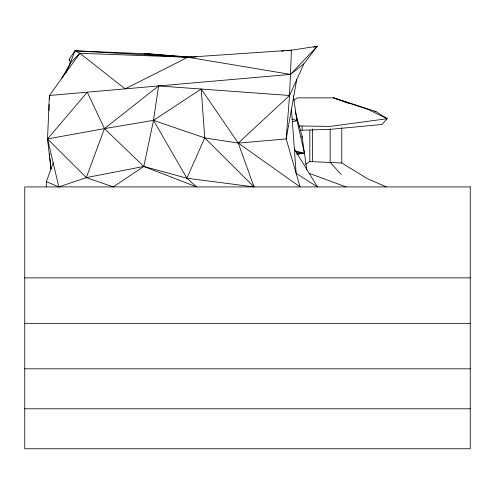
<?xml version="1.0" encoding="UTF-8"?>
<svg xmlns="http://www.w3.org/2000/svg" width="495" height="495" viewBox="0 0 495 495"><rect width="100%" height="100%" fill="white"/><g stroke="black" fill="none" stroke-linecap="round" stroke-linejoin="round"><path stroke-width="0.74" d="M49.364 99.26L49.401 95.486L79.881 53.293L187.859 57.234L196.286 56.931M46.27 186.918L46.357 181.665L53.194 162.917M289.55 95.486L158.586 85.932L153.518 120.353L204.738 137.901L238.274 143.098L289.55 95.486L291.456 50.193L317.246 46.245L303.874 63.843L289.55 95.486L286.184 138.922L300.081 186.918L238.274 143.098L201.218 89.044L153.518 120.353L104.445 128.62L47.539 138.922L50.929 169.123L49.939 158.023M301.808 137.635L302.049 136.119L295.274 111.913M296.715 79.664L286.184 138.922L238.274 143.098L254.015 186.918L186.912 178.231L143.798 166.444L86.309 177.612L58.849 186.918L46.357 181.665M58.849 186.918L47.539 138.922L87.269 92.175L104.445 128.62L143.798 166.444L196.626 186.918L186.912 178.231L153.518 120.353L143.798 166.444L113.256 186.918L86.309 177.612L104.445 128.62L158.586 85.932M191.775 57.179L148.778 53.887L74.993 50.812L69.226 65.736M186.912 178.231L204.738 137.901L201.218 89.044M65.977 72.536L70.488 62.915L79.881 53.293L125.136 88.859L187.859 57.234L291.456 50.193L286.073 50.731M61.733 78.414L70.488 62.915L69.096 59.45L74.993 50.812L187.859 57.234L290.503 74.392L303.874 63.843M316.206 47.341L317.246 46.245L313.564 47.248M317.246 46.245L290.503 74.392L49.401 95.486L47.539 138.922L86.309 177.612M293.529 100.442L297.291 97.862L333.599 97.862L375.953 111.517L387.22 118.701L381.917 124.48L330.165 129.35L300.57 130.247M305.396 164.377L309.845 161.543L341.785 162.985L367.364 178.664L386.304 186.918M292.564 121.826L297.025 120.619L293.275 95.77M296.771 154.205L304.456 153.332L296.196 116.981M281.463 51.195L283.771 50.966M296.752 153.92L304.456 153.332L295.54 150.963M374.461 111.61L375.953 111.517M24.75 277.868L470.25 277.868M24.75 323.346L470.25 323.346M24.75 368.825L470.25 368.825M24.75 408.79L470.25 408.79M144.163 53.85L148.778 53.887L187.859 57.234M299.017 125.978L330.165 126.398L387.22 118.701L368.589 109.673L333.599 97.862L348.548 103.313M296.06 152.107L304.456 153.332M148.778 53.887L150.263 54.227M291.914 119.041L297.025 120.619L296.245 117.662M309.196 173.355L346.098 186.918M74.993 50.812L79.881 53.293M204.738 137.901L254.015 186.918M341.228 174.537L330.165 162.36L330.165 128.787M69.096 59.45L69.931 60.73M294.364 148.964L317.443 186.918L296.152 173.355L291.45 109.296M302.049 136.119L306.795 170.039M49.543 153.586L49.741 155.801M49.011 104.532L49.055 110.571M341.785 127.691L341.785 162.985M312.469 129.096L312.469 161.853M309.845 130.216L309.845 161.543M302.105 126.052L302.105 130.173M470.25 186.918L24.75 186.918L24.75 448.755L470.25 448.755L470.25 186.918"/></g></svg>
